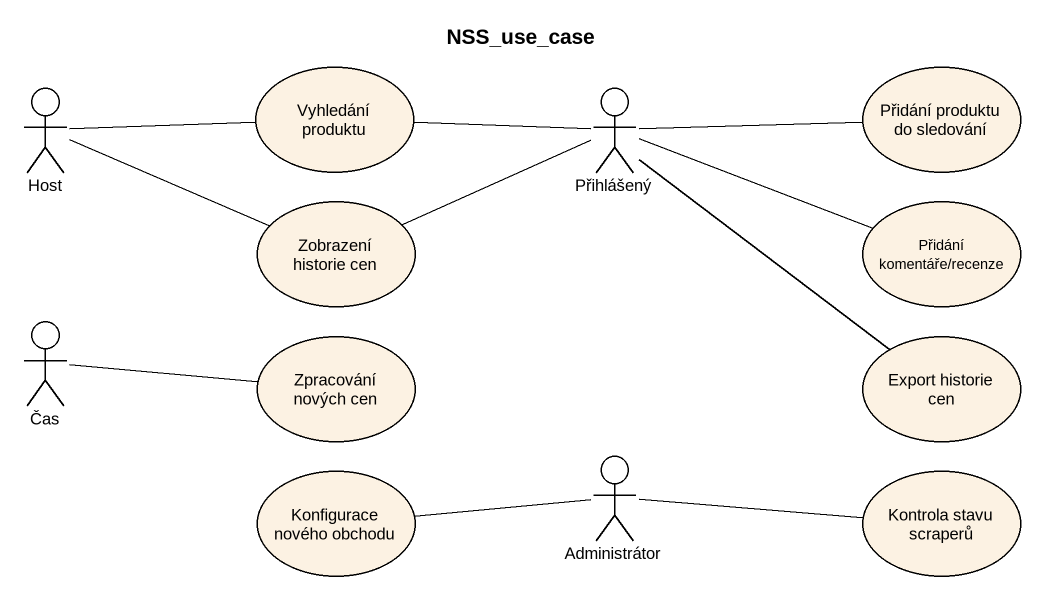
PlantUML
@startuml
title NSS_use_case
usecase "Vyhledání produktu" as Vyhledání_produktu
usecase "Přidání produktu do sledování" as Přidání_produktu_do
actor Host
actor Přihlášený
usecase "Zobrazení historie cen" as Zobrazení_historie_cen
usecase "Přidání komentáře/recenze" as Přidání_komentáře_recenze
actor Čas
usecase "Zpracování nových cen" as Zpracování_nových_cen
usecase "Export historie cen" as Export_historie_cen
usecase "Konfigurace nového obchodu" as Konfigurace_nového_obchodu
actor Administrátor
usecase "Kontrola stavu scraperů" as Kontrola_stavu_scraperů
Host -right- Vyhledání_produktu
Host -right- Zobrazení_historie_cen
Přihlášený -left- Vyhledání_produktu
Přihlášený -right- Přidání_produktu_do
Přihlášený -left- Zobrazení_historie_cen
Přihlášený -right- Přidání_komentáře_recenze
Přihlášený -- Export_historie_cen
Čas -right- Zpracování_nových_cen
Administrátor -left- Konfigurace_nového_obchodu
Administrátor -right- Kontrola_stavu_scraperů
@enduml
